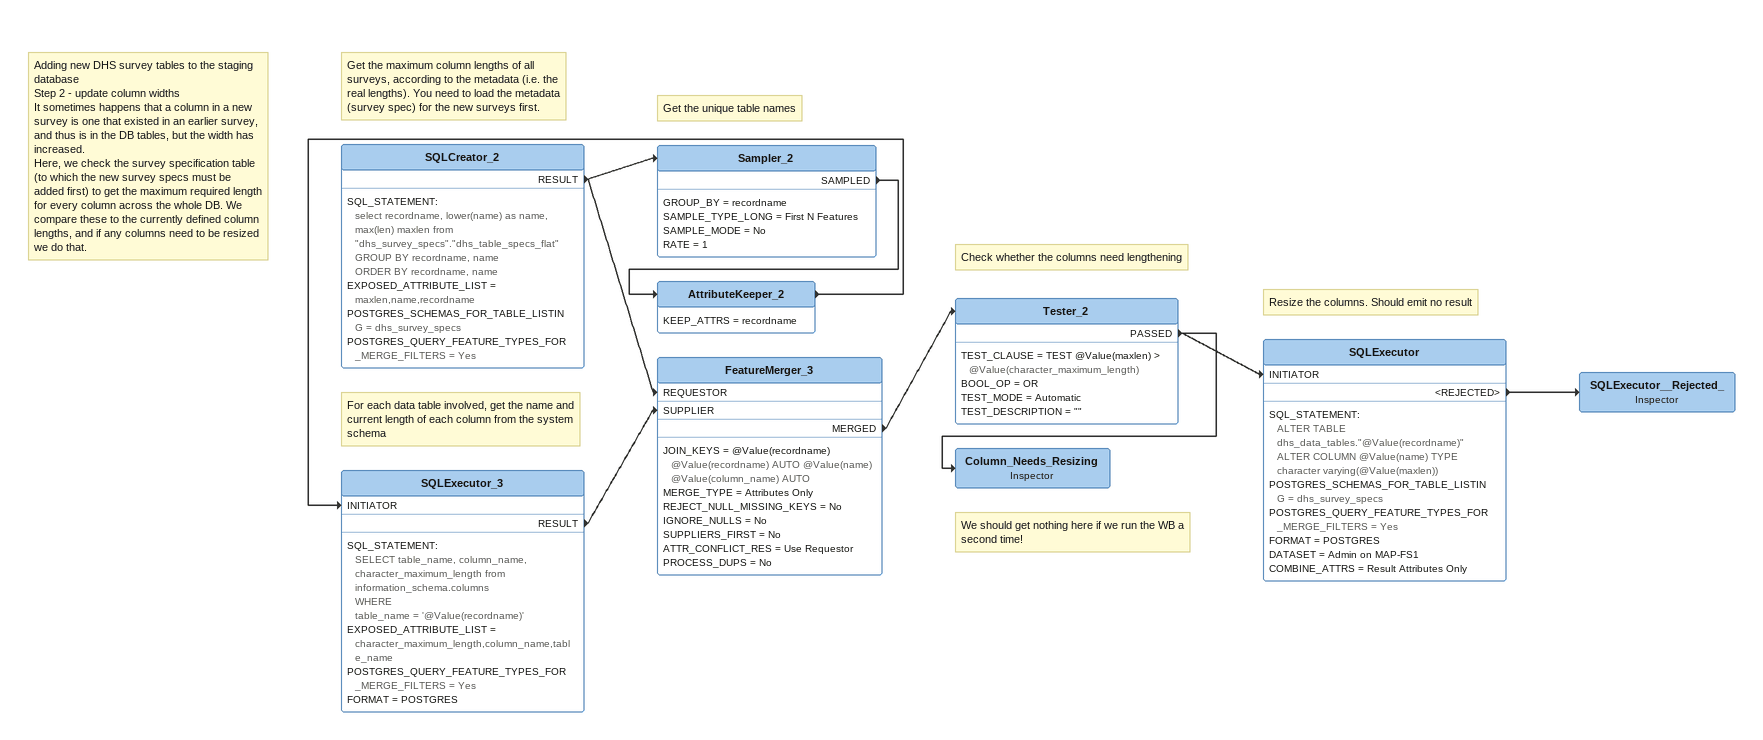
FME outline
Note: Adding new DHS survey tables to the staging database / Step 2 - update column widths / It sometimes happens that a column in a new survey is one that existed in an earlier survey, and thus is in the DB tables, but the width has increased. / Here, we check the survey specification table (to which the new survey specs must be added first) to get the maximum required length for every column across the whole DB. We compare these to the currently defined column lengths, and if any columns need to be resized we do that.
Note: Get the maximum column lengths of all surveys, according to the metadata (i.e. the real lengths). You need to load the metadata (survey spec) for the new surveys first.
SQLCreator_2
    SQL_STATEMENT:
      select recordname, lower(name) as name, max(len) maxlen from "dhs_survey_specs"."dhs_table_specs_flat"
      GROUP BY recordname, name
      ORDER BY recordname, name
    EXPOSED_ATTRIBUTE_LIST = maxlen,name,recordname
    POSTGRES_SCHEMAS_FOR_TABLE_LISTING = dhs_survey_specs
    POSTGRES_QUERY_FEATURE_TYPES_FOR_MERGE_FILTERS = Yes
    RESULT -> Sampler_2
    RESULT -> FeatureMerger_3 [REQUESTOR]
Note: Get the unique table names
Sampler_2
    GROUP_BY = recordname
    SAMPLE_TYPE_LONG = First N Features
    SAMPLE_MODE = No
    RATE = 1
    SAMPLED -> AttributeKeeper_2
AttributeKeeper_2
    KEEP_ATTRS = recordname
    -> SQLExecutor_3 [INITIATOR]
Note: For each data table involved, get the name and current length of each column from the system schema
SQLExecutor_3
    SQL_STATEMENT:
      SELECT table_name, column_name, character_maximum_length from information_schema.columns
      WHERE
      table_name = '@Value(recordname)'
    EXPOSED_ATTRIBUTE_LIST = character_maximum_length,column_name,table_name
    POSTGRES_QUERY_FEATURE_TYPES_FOR_MERGE_FILTERS = Yes
    FORMAT = POSTGRES
    RESULT -> FeatureMerger_3 [SUPPLIER]
FeatureMerger_3
    JOIN_KEYS = @Value(recordname) @Value(recordname) AUTO @Value(name) @Value(column_name) AUTO
    MERGE_TYPE = Attributes Only
    REJECT_NULL_MISSING_KEYS = No
    IGNORE_NULLS = No
    SUPPLIERS_FIRST = No
    ATTR_CONFLICT_RES = Use Requestor
    PROCESS_DUPS = No
    MERGED -> Tester_2
Note: Check whether the columns need lengthening
Tester_2
    TEST_CLAUSE = TEST @Value(maxlen) > @Value(character_maximum_length)
    BOOL_OP = OR
    TEST_MODE = Automatic
    TEST_DESCRIPTION = ""
    PASSED -> Column_Needs_Resizing
    PASSED -> SQLExecutor [INITIATOR]
Note: Resize the columns. Should emit no result
SQLExecutor
    SQL_STATEMENT:
      ALTER TABLE dhs_data_tables."@Value(recordname)"
      ALTER COLUMN @Value(name) TYPE character varying(@Value(maxlen))
    POSTGRES_SCHEMAS_FOR_TABLE_LISTING = dhs_survey_specs
    POSTGRES_QUERY_FEATURE_TYPES_FOR_MERGE_FILTERS = Yes
    FORMAT = POSTGRES
    DATASET = Admin on MAP-FS1
    COMBINE_ATTRS = Result Attributes Only
    <REJECTED> -> SQLExecutor__Rejected_
SQLExecutor__Rejected_: Inspector
Note: We should get nothing here if we run the WB a second time!
Column_Needs_Resizing: Inspector
